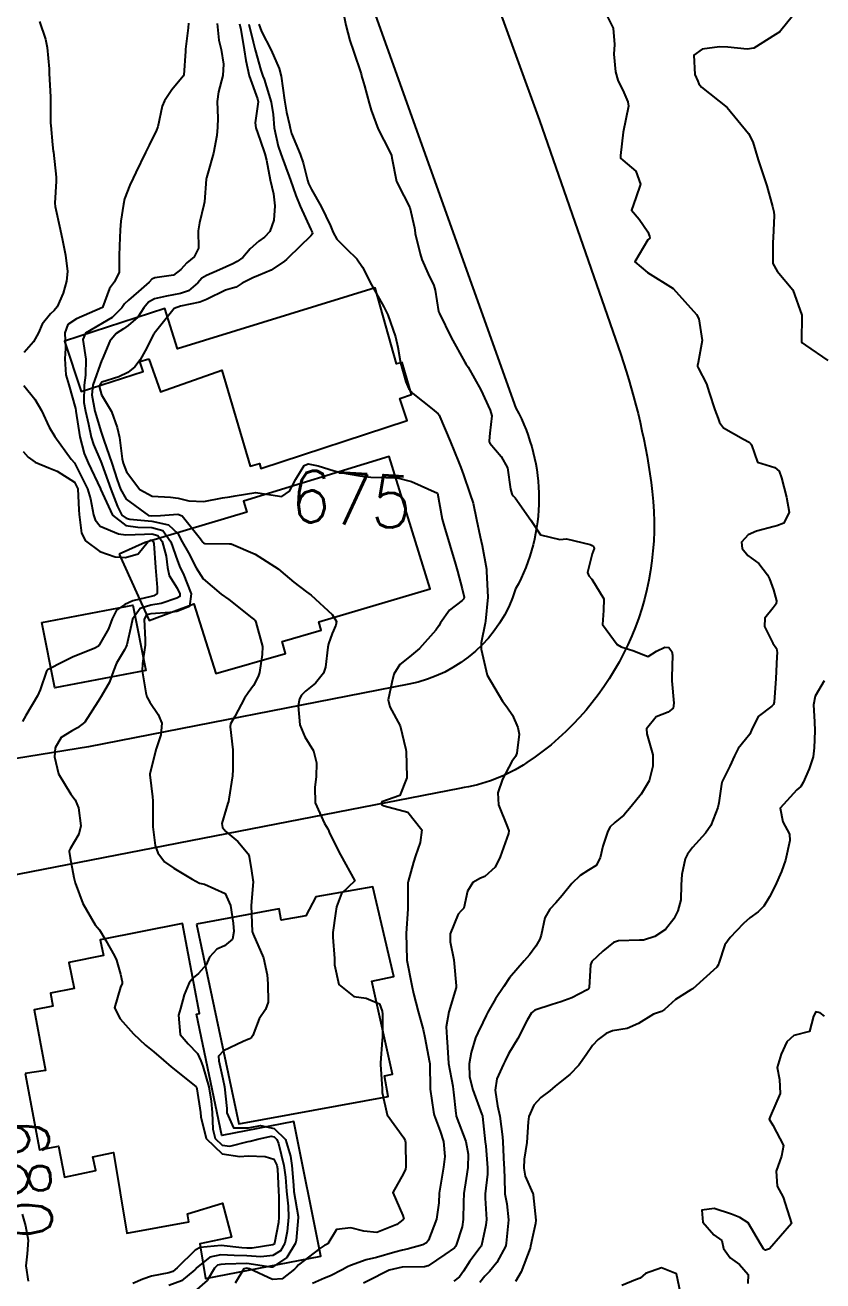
# Model space of a CAD drawing. Header units: metres. Extents: x 298520 to 308411, y 7433745 to 7450750.
# Drawn here: x 300797.9 to 300859.5, y 7447144.8 to 7447241.7 of the extents above; entities that cross this region are included whole.
import ezdxf
from ezdxf.enums import TextEntityAlignment as Align

# ---------------------------------------------------------------- set-up
doc = ezdxf.new("R2010")
doc.units = ezdxf.units.M
doc.header["$LTSCALE"] = 10
for name, color, linetype in [('Cotas', 45, 'Continuous'), ('Curvas de Nivel 1m', 11, 'Continuous'), ('Curvas de Nivel 5m', 15, 'Continuous'), ('Edificações', 30, 'Continuous'), ('Vias Primárias', 230, 'Continuous')]:
    doc.layers.add(name, color=color, linetype=linetype)
doc.styles.add('Style-STANDARD', font='STANDARD.shx')

msp = doc.modelspace()

# ---------------------------------------------------------------- linework, layer by layer
at = {"layer": 'Curvas de Nivel 1m', "flags": 128}
for points, elevation in [([(300822.272, 7447243.609), (300822.675, 7447241.682), (300822.976, 7447240.503), (300823.267, 7447239.673), (300823.851, 7447237.93), (300823.912, 7447237.663), (300823.953, 7447237.504), (300824.106, 7447237.012), (300824.477, 7447235.656), (300824.619, 7447235.123), (300825.164, 7447233.649), (300826.048, 7447231.958), (300826.192, 7447231.639), (300826.225, 7447231.454), (300826.577, 7447229.634), (300827.131, 7447228.504), (300827.602, 7447227.624), (300827.977, 7447226.037), (300828.021, 7447225.667), (300828.027, 7447225.619), (300828.398, 7447224.054), (300828.541, 7447223.611), (300829.029, 7447222.511), (300829.46, 7447221.597), (300829.567, 7447221.243), (300829.829, 7447219.591), (300829.849, 7447219.537), (300829.901, 7447219.43), (300830.784, 7447217.581), (300831.855, 7447215.694), (300831.933, 7447215.569), (300832.108, 7447215.31), (300833.09, 7447213.557), (300833.809, 7447211.989), (300833.921, 7447211.548), (300833.79, 7447210.212), (300833.72, 7447209.614), (300833.729, 7447209.551), (300833.782, 7447209.432), (300834.653, 7447208.418), (300835.149, 7447207.529), (300835.369, 7447205.895), (300835.475, 7447205.524), (300835.587, 7447205.377), (300835.73, 7447205.225), (300836.931, 7447203.508), (300837.696, 7447202.38), (300839.173, 7447202.002), (300839.692, 7447202.056), (300841.509, 7447201.63), (300841.684, 7447201.539), (300841.797, 7447201.449), (300841.825, 7447201.305), (300841.677, 7447200.893), (300841.312, 7447199.455), (300841.416, 7447199.209), (300841.658, 7447198.96), (300842.565, 7447197.441), (300842.539, 7447196.531), (300842.479, 7447195.441), (300843.598, 7447193.913), (300843.899, 7447193.728), (300844.897, 7447193.41), (300845.589, 7447193.135), (300845.998, 7447192.985), (300846.634, 7447193.39), (300847.284, 7447193.695), (300847.596, 7447193.687), (300847.823, 7447193.378), (300847.876, 7447193.089), (300847.816, 7447191.377), (300847.828, 7447191.11), (300847.985, 7447189.376), (300847.924, 7447188.991), (300847.536, 7447188.689), (300846.598, 7447188.324), (300845.865, 7447187.397), (300845.893, 7447187.02), (300846.358, 7447185.391), (300846.358, 7447184.518), (300846.082, 7447183.394), (300845.462, 7447182.354), (300844.678, 7447181.418), (300844.118, 7447180.748), (300843.434, 7447180.17), (300843.048, 7447179.815), (300842.856, 7447179.436), (300842.508, 7447178.343), (300842.292, 7447177.441), (300841.969, 7447176.869), (300841.389, 7447176.504), (300840.743, 7447176.099), (300840.101, 7447175.469), (300839.364, 7447174.547), (300838.872, 7447173.97), (300838.403, 7447173.49), (300838.013, 7447172.827), (300837.744, 7447171.496), (300837.638, 7447171.187), (300837.32, 7447170.648), (300836.843, 7447169.971), (300836.416, 7447169.509), (300835.29, 7447168.204), (300834.849, 7447167.534), (300834.227, 7447166.586), (300833.616, 7447165.546), (300833.503, 7447165.304), (300833.251, 7447164.755), (300832.842, 7447163.951), (300832.673, 7447163.556), (300832.342, 7447162.439), (300832.191, 7447161.56), (300832.206, 7447160.552), (300832.455, 7447159.557), (300833.164, 7447157.654), (300833.202, 7447157.55), (300833.209, 7447157.503), (300833.43, 7447155.547), (300833.463, 7447155.222), (300833.605, 7447153.545), (300833.6, 7447153.053), (300833.425, 7447151.547), (300833.425, 7447151.209), (300833.513, 7447149.546), (300833.475, 7447149.129), (300833.132, 7447147.549), (300833.101, 7447147.491), (300833.042, 7447147.409), (300832.239, 7447146.35), (300831.735, 7447145.563), (300831.437, 7447145.146), (300831.012, 7447144.811)], 673), ([(300842.431, 7447243.206), (300843.283, 7447241.439), (300843.403, 7447240.185), (300843.341, 7447239.438), (300843.483, 7447238.076), (300843.665, 7447237.434), (300844.104, 7447236.489), (300844.43, 7447235.759), (300844.466, 7447235.424), (300844.073, 7447233.43), (300843.848, 7447231.63), (300843.864, 7447231.432), (300844.041, 7447231.265), (300845.034, 7447230.416), (300845.405, 7447229.409), (300845.051, 7447228.37), (300844.711, 7447227.419), (300845.299, 7447226.723), (300845.976, 7447225.731), (300846.109, 7447225.399), (300846.115, 7447225.255), (300845.97, 7447225.128), (300844.952, 7447223.415), (300845.941, 7447222.59), (300847.923, 7447221.38), (300849.715, 7447219.362), (300849.898, 7447219.037), (300850.148, 7447217.356), (300849.856, 7447215.665), (300849.792, 7447215.422), (300849.8, 7447215.361), (300849.852, 7447215.25), (300850.499, 7447214.01), (300850.706, 7447213.347), (300851.134, 7447212.02), (300851.391, 7447211.336), (300851.507, 7447211.041), (300851.796, 7447210.631), (300853.343, 7447209.759), (300853.785, 7447209.517), (300853.898, 7447209.422), (300853.958, 7447209.307), (300854.438, 7447207.968), (300855.766, 7447207.557), (300856.092, 7447207.277), (300856.277, 7447206.753), (300856.656, 7447205.271), (300856.877, 7447204.112), (300856.459, 7447203.273), (300855.927, 7447203.061), (300855.709, 7447203.011), (300854.356, 7447202.648), (300853.699, 7447202.359), (300853.196, 7447201.809), (300853.242, 7447201.314), (300853.677, 7447200.766), (300854.519, 7447200.145), (300855.19, 7447199.287), (300855.344, 7447198.969), (300855.651, 7447198.136), (300855.887, 7447197.278), (300855.881, 7447197.036), (300855.635, 7447196.725), (300854.99, 7447195.929), (300854.957, 7447195.297), (300855.6, 7447194.016), (300855.903, 7447193.592), (300855.955, 7447193.285), (300855.916, 7447192.957), (300855.831, 7447191.286), (300855.714, 7447189.456), (300855.66, 7447189.288), (300855.542, 7447189.161), (300854.472, 7447188.363), (300853.958, 7447187.306), (300853.834, 7447186.991), (300853.512, 7447186.584), (300852.931, 7447185.886), (300852.647, 7447185.318), (300852.29, 7447184.517), (300851.709, 7447183.328), (300851.653, 7447183.147), (300851.457, 7447181.703), (300851.375, 7447181.331), (300850.82, 7447179.952), (300850.41, 7447179.345), (300849.412, 7447178.251), (300849.027, 7447177.744), (300848.856, 7447177.365), (300848.578, 7447176.175), (300848.531, 7447175.368), (300848.505, 7447174.225), (300848.293, 7447173.371), (300847.969, 7447172.752), (300847.338, 7447171.937), (300846.517, 7447171.392), (300845.622, 7447171.112), (300845.328, 7447171.092), (300843.698, 7447171.055), (300843.325, 7447170.918), (300842.501, 7447170.252), (300841.652, 7447169.447), (300841.545, 7447169.203), (300841.442, 7447167.448), (300841.381, 7447167.35), (300841.28, 7447167.276), (300840.094, 7447166.644), (300839.266, 7447166.339), (300838.598, 7447166.151), (300837.256, 7447165.692), (300837, 7447165.504), (300836.658, 7447164.92), (300835.949, 7447163.519), (300835.221, 7447162.331), (300834.96, 7447161.788), (300834.838, 7447161.534), (300834.323, 7447160.411), (300834.194, 7447159.54), (300834.381, 7447158.327), (300834.552, 7447157.536), (300834.754, 7447155.927), (300834.779, 7447155.534), (300834.866, 7447153.783), (300834.878, 7447153.532), (300834.923, 7447151.703), (300834.933, 7447151.532), (300835.082, 7447150.777), (300835.23, 7447149.527), (300835.045, 7447147.728), (300835.011, 7447147.563), (300835.003, 7447147.53), (300834.327, 7447146.24), (300833.743, 7447145.543), (300833.384, 7447145.179), (300833.01, 7447144.686)], 672), ([(300857.095, 7447242.35), (300856.239, 7447241.279), (300856.209, 7447241.233), (300856.162, 7447241.171), (300855.824, 7447240.949), (300854.149, 7447239.916), (300853.634, 7447239.83), (300852.149, 7447239.981), (300851.486, 7447240), (300850.148, 7447239.82), (300849.52, 7447239.359), (300849.599, 7447237.88), (300849.823, 7447237.354), (300849.915, 7447237.157), (300850.108, 7447236.895), (300852.093, 7447235.33), (300853.74, 7447233.313), (300854.064, 7447232.687), (300854.49, 7447231.303), (300854.871, 7447230.137), (300855.152, 7447229.293), (300855.594, 7447227.691), (300855.69, 7447227.285), (300855.713, 7447227.007), (300855.648, 7447225.285), (300855.618, 7447224.934), (300855.613, 7447223.285), (300855.944, 7447222.703), (300857.157, 7447221.268), (300857.849, 7447219.315), (300857.851, 7447219.261), (300857.817, 7447217.317), (300857.823, 7447217.26), (300857.872, 7447217.185), (300858.126, 7447217.001), (300859.859, 7447215.82)], 671), ([(300799.044, 7447241.961), (300799.505, 7447240.601), (300799.63, 7447239.955), (300799.774, 7447238.306), (300799.788, 7447237.953), (300799.887, 7447236.161), (300799.893, 7447235.952), (300799.894, 7447234.133), (300799.903, 7447233.952), (300800.05, 7447232.45), (300800.099, 7447231.949), (300800.108, 7447231.884), (300800.32, 7447229.947), (300800.326, 7447229.641), (300800.227, 7447227.948), (300800.254, 7447227.692), (300800.628, 7447225.943), (300800.799, 7447225.107), (300801.038, 7447223.939), (300801.203, 7447222.668), (300801.123, 7447221.938), (300800.854, 7447221), (300800.406, 7447219.945), (300800.173, 7447219.674), (300799.897, 7447219.402), (300799.235, 7447218.611), (300798.949, 7447217.959), (300798.583, 7447217.253), (300797.86, 7447216.419)], 679), ([(300810.533, 7447241.826), (300810.509, 7447241.477), (300810.303, 7447239.828), (300810.288, 7447239.681), (300810.161, 7447237.83), (300810.15, 7447237.792), (300810.112, 7447237.744), (300809.243, 7447236.702), (300808.669, 7447235.844), (300808.508, 7447235.426), (300808.157, 7447233.849), (300808.14, 7447233.781), (300808.069, 7447233.572), (300807.496, 7447232.413), (300807.22, 7447231.862), (300806.462, 7447230.308), (300806.257, 7447229.876), (300806.018, 7447229.349), (300805.604, 7447228.287), (300805.508, 7447227.885), (300805.314, 7447226.556), (300805.27, 7447225.887), (300805.197, 7447224.652), (300805.177, 7447223.888), (300805.186, 7447222.636), (300804.822, 7447221.891), (300804.441, 7447221.372), (300803.903, 7447219.9), (300801.894, 7447219.02), (300801.233, 7447218.593), (300800.992, 7447217.939), (300801.036, 7447216.767), (300800.994, 7447215.939), (300801.075, 7447214.703), (300801.293, 7447213.935), (300801.815, 7447212.107), (300801.831, 7447211.948), (300801.836, 7447211.93), (300801.84, 7447211.902), (300802.149, 7447209.925), (300802.491, 7447208.64), (300802.786, 7447207.915), (300803.733, 7447205.921), (300803.74, 7447205.9), (300804.656, 7447203.891), (300805.705, 7447203.097), (300806.612, 7447202.963), (300807.704, 7447202.937), (300808.549, 7447202.695), (300809.169, 7447201.838), (300809.671, 7447200.356), (300809.886, 7447199.828), (300810.111, 7447199.372), (300810.725, 7447197.819), (300810.604, 7447196.844), (300809.622, 7447196.441), (300809.081, 7447196.378), (300807.619, 7447196.279), (300807.296, 7447196.185), (300807.122, 7447195.865), (300807.197, 7447194.264), (300807.199, 7447193.864), (300806.991, 7447192.453), (300806.949, 7447191.866), (300807.231, 7447190.18), (300807.324, 7447189.862), (300807.539, 7447189.45), (300808.189, 7447188.51), (300808.462, 7447187.846), (300808.405, 7447186.951), (300808.04, 7447185.852), (300807.536, 7447183.922), (300807.537, 7447183.859), (300807.763, 7447182.163), (300807.788, 7447181.855), (300807.785, 7447181.518), (300807.786, 7447179.855), (300807.969, 7447178.412), (300808.159, 7447177.849), (300808.69, 7447177.134), (300809.391, 7447176.665), (300810.802, 7447175.816), (300811.378, 7447175.503), (300811.756, 7447175.427), (300813.367, 7447174.708), (300813.781, 7447173.784), (300813.983, 7447172.424), (300814.031, 7447171.78), (300813.937, 7447171.167), (300813.316, 7447170.67), (300812.707, 7447170.401), (300812.163, 7447169.801), (300811.891, 7447169.21), (300811.29, 7447168.523), (300810.899, 7447168.202), (300810.595, 7447167.817), (300810.2, 7447166.894), (300809.904, 7447165.824), (300809.772, 7447165.308), (300809.885, 7447163.823), (300810.507, 7447163.102), (300811.218, 7447162.356), (300811.488, 7447161.807), (300811.639, 7447161.373), (300812.097, 7447159.801), (300812.285, 7447158.686), (300812.358, 7447157.798), (300812.412, 7447156.536), (300812.597, 7447155.795), (300813.135, 7447155.28), (300813.712, 7447155.204), (300815.14, 7447155.574), (300815.291, 7447155.609), (300815.884, 7447155.753), (300816.915, 7447155.973), (300817.145, 7447155.931), (300817.339, 7447155.738), (300817.465, 7447155.41), (300817.889, 7447153.732), (300818.007, 7447152.828), (300818.089, 7447151.73), (300818.216, 7447150.589), (300818.243, 7447149.728), (300818.14, 7447148.641), (300817.958, 7447147.731), (300817.629, 7447147.142), (300817.033, 7447146.772), (300816.104, 7447146.678), (300815.033, 7447146.746), (300814.044, 7447146.786), (300813.033, 7447146.823), (300812.18, 7447146.65), (300811.135, 7447145.809), (300811.085, 7447145.747), (300811.021, 7447145.678), (300809.997, 7447144.836), (300809.002, 7447144.471)], 678), ([(300812.731, 7447241.801), (300812.879, 7447240.528), (300813.041, 7447239.797), (300813.24, 7447238.679), (300813.189, 7447237.794), (300812.849, 7447236.547), (300812.73, 7447235.8), (300812.782, 7447234.501), (300812.769, 7447233.8), (300812.706, 7447233.158), (300812.461, 7447231.804), (300812.028, 7447230.272), (300811.921, 7447229.914), (300811.903, 7447229.811), (300811.756, 7447228.061), (300811.719, 7447227.813), (300811.377, 7447226.421), (300811.289, 7447225.817), (300811.307, 7447224.469), (300810.967, 7447223.82), (300810.413, 7447223.359), (300809.938, 7447222.846), (300809.364, 7447222.406), (300807.928, 7447222.202), (300807.708, 7447222.081), (300807.497, 7447221.864), (300806.662, 7447221.126), (300805.909, 7447220.479), (300805.605, 7447220.184), (300805.378, 7447219.885), (300804.651, 7447219.137), (300803.891, 7447218.687), (300802.588, 7447217.919), (300802.374, 7447217.424), (300802.611, 7447215.919), (300802.595, 7447214.673), (300802.487, 7447213.92), (300802.465, 7447212.566), (300802.577, 7447211.919), (300802.82, 7447210.892), (300803.018, 7447209.911), (300803.192, 7447209.324), (300803.764, 7447208.036), (300803.819, 7447207.899), (300803.85, 7447207.811), (300804.541, 7447205.892), (300805.061, 7447204.545), (300805.396, 7447203.883), (300805.711, 7447203.645), (300806.008, 7447203.579), (300807.709, 7447203.429), (300808.995, 7447203.13), (300809.699, 7447202.47), (300810.044, 7447201.826), (300810.53, 7447200.972), (300811.118, 7447199.815), (300811.654, 7447198.965), (300813.041, 7447197.796), (300813.637, 7447197.373), (300815.408, 7447195.971), (300815.614, 7447195.814), (300815.667, 7447195.759), (300815.735, 7447195.635), (300816.229, 7447193.754), (300816.211, 7447193.13), (300815.997, 7447191.756), (300815.895, 7447191.429), (300815.558, 7447190.748), (300815.144, 7447190.171), (300814.856, 7447189.77), (300814.097, 7447188.35), (300813.784, 7447187.786), (300813.752, 7447187.554), (300813.945, 7447185.783), (300813.956, 7447184.261), (300813.921, 7447183.783), (300813.643, 7447181.975), (300813.607, 7447181.788), (300813.575, 7447181.664), (300813.445, 7447181.242), (300813.112, 7447180.109), (300813.144, 7447179.793), (300813.42, 7447179.486), (300814.348, 7447178.712), (300815.124, 7447177.764), (300815.202, 7447177.564), (300815.39, 7447176.461), (300815.497, 7447175.759), (300815.509, 7447175.631), (300815.353, 7447173.76), (300815.443, 7447171.759), (300815.513, 7447171.575), (300816.326, 7447169.75), (300816.6, 7447168.437), (300816.65, 7447167.746), (300816.689, 7447166.325), (300816.466, 7447165.748), (300815.978, 7447165.026), (300815.507, 7447163.757), (300815.397, 7447163.592), (300815.23, 7447163.497), (300814.75, 7447163.289), (300813.221, 7447162.569), (300812.843, 7447162.167), (300812.866, 7447161.793), (300813.192, 7447160.395), (300813.317, 7447159.788), (300813.501, 7447158.119), (300813.495, 7447157.785), (300813.994, 7447156.62), (300815.152, 7447156.639), (300816.091, 7447156.813), (300817.151, 7447156.587), (300818.021, 7447155.731), (300818.408, 7447154.442), (300818.502, 7447153.726), (300818.626, 7447152.197), (300818.669, 7447151.724), (300818.997, 7447149.788), (300819.001, 7447149.721), (300818.835, 7447147.932), (300818.79, 7447147.723), (300818.129, 7447146.632), (300817.024, 7447145.881), (300816.887, 7447145.879), (300815.027, 7447146.155), (300813.351, 7447146.11), (300813.026, 7447146.095), (300812.773, 7447146.045), (300812.534, 7447145.795), (300811.969, 7447144.84), (300810.996, 7447144)], 677), ([(300814.478, 7447241.777), (300814.579, 7447241.356), (300814.818, 7447239.773), (300814.957, 7447238.946), (300815.223, 7447237.769), (300815.865, 7447235.993), (300815.915, 7447235.762), (300815.683, 7447234.158), (300815.723, 7447233.763), (300816.059, 7447232.82), (300816.418, 7447231.756), (300816.536, 7447231.257), (300816.822, 7447229.752), (300817.082, 7447228.68), (300817.188, 7447227.748), (300817.108, 7447226.627), (300816.806, 7447225.752), (300816.387, 7447225.338), (300815.965, 7447225.018), (300815.301, 7447224.425), (300814.733, 7447223.772), (300814.28, 7447223.445), (300813.945, 7447223.281), (300812.929, 7447222.804), (300811.932, 7447222.383), (300811.572, 7447222.17), (300811.264, 7447221.817), (300810.54, 7447221.201), (300809.914, 7447220.98), (300808.835, 7447220.769), (300807.91, 7447220.579), (300807.446, 7447220.326), (300807.075, 7447219.868), (300806.61, 7447219.159), (300805.889, 7447218.503), (300805.513, 7447218.257), (300804.946, 7447217.889), (300804.454, 7447217.314), (300803.875, 7447215.9), (300803.853, 7447215.87), (300803.141, 7447213.91), (300803.078, 7447213.164), (300803.315, 7447211.907), (300803.789, 7447210.289), (300803.924, 7447209.899), (300804.006, 7447209.672), (300804.623, 7447207.891), (300805.033, 7447206.598), (300805.284, 7447205.884), (300805.725, 7447205.127), (300807.437, 7447203.863), (300807.713, 7447203.824), (300808.38, 7447203.85), (300809.714, 7447203.955), (300810.038, 7447203.827), (300811.457, 7447202.051), (300811.637, 7447201.811), (300811.692, 7447201.746), (300811.79, 7447201.711), (300813.691, 7447201.681), (300813.815, 7447201.664), (300815.68, 7447200.875), (300817.449, 7447199.742), (300817.661, 7447199.571), (300818.651, 7447198.723), (300819.645, 7447197.962), (300819.989, 7447197.707), (300821.621, 7447196.212), (300821.937, 7447195.687), (300821.905, 7447195.392), (300821.604, 7447194.764), (300821.326, 7447193.962), (300821.29, 7447193.693), (300821.108, 7447192.164), (300820.94, 7447191.696), (300820.332, 7447190.932), (300819.552, 7447190.304), (300819.251, 7447190.011), (300819.096, 7447189.717), (300819, 7447189.181), (300819.113, 7447187.716), (300819.509, 7447186.792), (300820.162, 7447185.703), (300820.406, 7447184.779), (300820.383, 7447183.701), (300820.266, 7447182.901), (300820.298, 7447181.702), (300821.024, 7447180.099), (300821.278, 7447179.691), (300821.325, 7447179.594), (300821.42, 7447179.353), (300822.267, 7447177.681), (300823.373, 7447175.67), (300822.334, 7447174.71), (300821.942, 7447173.684), (300821.862, 7447173.171), (300821.676, 7447171.687), (300821.672, 7447171.342), (300821.784, 7447169.685), (300821.796, 7447169.187), (300822.125, 7447167.682), (300823.274, 7447166.764), (300824.236, 7447166.619), (300825.268, 7447166.179), (300825.461, 7447165.638), (300825.497, 7447165.399), (300825.486, 7447163.637), (300825.469, 7447163.399), (300825.344, 7447161.639), (300825.346, 7447161.504), (300825.461, 7447159.637), (300825.465, 7447159.352), (300825.852, 7447157.633), (300827.145, 7447155.852), (300827.255, 7447155.619), (300827.274, 7447155.485), (300827.31, 7447153.618), (300827.282, 7447153.448), (300827.108, 7447153.114), (300826.291, 7447151.632), (300827.067, 7447149.874), (300827.131, 7447149.619), (300827.111, 7447149.571), (300827.062, 7447149.527), (300826.595, 7447149.164), (300825.052, 7447148.564), (300824.06, 7447148.653), (300823.055, 7447148.921), (300821.954, 7447148.781), (300821.289, 7447147.688), (300821.122, 7447147.61), (300821.042, 7447147.573), (300820.658, 7447147.315), (300819.026, 7447146.051), (300818.863, 7447145.883), (300818.71, 7447145.723), (300817.758, 7447144.987), (300817.011, 7447144.937), (300815.244, 7447145.758), (300815.023, 7447145.801), (300814.792, 7447145.763), (300814.137, 7447144.642)], 676), ([(300815.955, 7447241.762), (300816.157, 7447241.19), (300816.917, 7447239.752), (300817.521, 7447238.347), (300817.679, 7447237.744), (300817.945, 7447235.891), (300817.961, 7447235.741), (300818.085, 7447234.963), (300818.326, 7447233.987), (300818.369, 7447233.736), (300818.473, 7447233.328), (300819.143, 7447231.724), (300819.379, 7447231.062), (300819.709, 7447229.715), (300819.782, 7447229.475), (300820.016, 7447229.009), (300820.768, 7447227.702), (300821.484, 7447226.192), (300821.695, 7447225.693), (300821.968, 7447225.181), (300822.711, 7447224.429), (300823.51, 7447223.667), (300823.943, 7447223.015), (300824.64, 7447221.653), (300825.601, 7447219.948), (300825.76, 7447219.641), (300825.807, 7447219.546), (300825.9, 7447219.327), (300826.496, 7447217.634), (300826.671, 7447216.832), (300826.893, 7447215.63), (300827.286, 7447214.178), (300827.521, 7447213.623), (300827.828, 7447213.271), (300829.332, 7447212.075), (300829.804, 7447211.689), (300829.876, 7447211.589), (300829.93, 7447211.46), (300830.717, 7447209.581), (300831.391, 7447207.949), (300831.547, 7447207.572), (300831.754, 7447206.992), (300832.243, 7447205.565), (300832.489, 7447204.799), (300832.752, 7447203.56), (300833.04, 7447202.209), (300833.194, 7447201.555), (300833.509, 7447199.707), (300833.523, 7447199.551), (300833.621, 7447197.572), (300833.623, 7447197.55), (300833.447, 7447195.72), (300833.42, 7447195.552), (300833.12, 7447194.032), (300833.119, 7447193.555), (300833.573, 7447191.55), (300834.763, 7447189.532), (300835.101, 7447189.089), (300835.532, 7447188.452), (300835.926, 7447187.516), (300836.029, 7447187.001), (300835.864, 7447185.516), (300835.746, 7447185.262), (300835.487, 7447184.89), (300834.746, 7447183.531), (300834.4, 7447182.474), (300834.441, 7447181.535), (300835.139, 7447179.813), (300835.24, 7447179.523), (300835.22, 7447179.322), (300834.575, 7447177.532), (300834.202, 7447176.726), (300833.38, 7447176.022), (300833.059, 7447175.872), (300832.473, 7447175.559), (300832.055, 7447174.874), (300831.768, 7447173.566), (300831.564, 7447173.355), (300831.348, 7447173.106), (300830.726, 7447171.579), (300830.722, 7447170.977), (300831.002, 7447169.575), (300831.032, 7447169.306), (300831.191, 7447167.571), (300831.173, 7447167.463), (300830.622, 7447165.58), (300830.412, 7447164.416), (300830.454, 7447163.582), (300830.504, 7447162.859), (300830.594, 7447161.579), (300830.915, 7447159.846), (300830.961, 7447159.573), (300830.978, 7447159.37), (300831.164, 7447157.724), (300831.185, 7447157.57), (300831.193, 7447157.539), (300831.924, 7447155.562), (300832.105, 7447154.584), (300832.07, 7447153.56), (300831.941, 7447152.725), (300831.769, 7447151.563), (300831.744, 7447150.902), (300831.727, 7447149.563), (300831.632, 7447148.989), (300831.181, 7447147.569), (300831.134, 7447147.477), (300831.041, 7447147.372), (300830.299, 7447146.845), (300829.027, 7447145.97), (300828.735, 7447145.894), (300827.026, 7447145.888), (300826, 7447145.635), (300825.349, 7447145.314), (300825.015, 7447145.144), (300824.029, 7447144.639)], 674), ([(300797.832, 7447213.898), (300798.687, 7447212.833), (300799.192, 7447211.959), (300799.794, 7447210.678), (300800.211, 7447209.946), (300801.484, 7447208.215), (300801.726, 7447207.93), (300801.762, 7447207.877), (300802.749, 7447205.915), (300802.968, 7447205.154), (300803.196, 7447203.908), (300803.32, 7447203.517), (300803.704, 7447203.046), (300805.132, 7447202.452), (300805.698, 7447202.357), (300807.137, 7447202.427), (300807.699, 7447202.442), (300808.158, 7447202.313), (300808.492, 7447201.848), (300808.799, 7447200.721), (300808.916, 7447199.841), (300809.041, 7447199.224), (300809.647, 7447198.259), (300809.873, 7447197.828), (300809.853, 7447197.614), (300809.638, 7447197.484), (300808.419, 7447197.06), (300807.629, 7447196.937), (300806.807, 7447196.686), (300806.22, 7447195.874), (300806.1, 7447195.383), (300805.767, 7447193.878), (300805.723, 7447193.747), (300805.589, 7447193.485), (300804.986, 7447192.478), (300804.746, 7447191.888), (300804.448, 7447191.002), (300803.797, 7447189.897), (300803.539, 7447189.484), (300802.525, 7447187.92), (300801.973, 7447187.468), (300801.512, 7447187.216), (300800.708, 7447186.734), (300800.25, 7447185.942), (300800.187, 7447185.249), (300800.495, 7447183.94), (300801.457, 7447182.369), (300801.79, 7447181.927), (300802.054, 7447181.314), (300802.231, 7447179.922), (300802.065, 7447179.275), (300801.405, 7447178.138), (300801.33, 7447178.004), (300801.318, 7447177.931), (300801.398, 7447177.453), (300801.694, 7447175.927), (300801.778, 7447175.524), (300802.371, 7447173.92), (300803.337, 7447172.295), (300803.511, 7447172.083), (300803.656, 7447171.905), (300804.152, 7447171.066), (300804.827, 7447169.887), (300804.973, 7447169.558), (300805.289, 7447168.489), (300805.424, 7447167.879), (300805.413, 7447167.747), (300805.279, 7447167.483), (300804.818, 7447165.887), (300805.25, 7447165.025), (300806.289, 7447163.869), (300807.224, 7447163.002), (300807.858, 7447162.489), (300808.61, 7447161.846), (300809.205, 7447161.334), (300811.102, 7447159.811), (300811.144, 7447159.773), (300811.181, 7447159.627), (300811.465, 7447157.807), (300811.485, 7447157.482), (300811.903, 7447155.802), (300813.125, 7447154.624), (300814.48, 7447154.412), (300815.123, 7447154.458), (300816.452, 7447154.418), (300817.12, 7447154.214), (300817.346, 7447153.738), (300817.389, 7447153.458), (300817.476, 7447151.736), (300817.499, 7447151.323), (300817.505, 7447149.736), (300817.464, 7447149.331), (300817.172, 7447147.739), (300817.129, 7447147.652), (300817.042, 7447147.605), (300815.454, 7447147.341), (300815.039, 7447147.339), (300814.65, 7447147.377), (300813.041, 7447147.55), (300811.438, 7447147.407), (300811.037, 7447147.192), (300809.669, 7447145.83), (300809.314, 7447145.54), (300809.017, 7447145.448), (300807.682, 7447145.184), (300807.009, 7447144.952), (300806.248, 7447144.624)], 679), ([(300859.561, 7447191.093), (300858.872, 7447189.925), (300858.742, 7447189.248), (300858.837, 7447187.94), (300858.861, 7447187.247), (300858.802, 7447185.948), (300858.712, 7447185.248), (300858.415, 7447184.32), (300857.943, 7447183.255), (300857.766, 7447182.959), (300857.464, 7447182.69), (300856.18, 7447181.279), (300856.389, 7447180.232), (300856.888, 7447179.268), (300856.93, 7447178.78), (300856.592, 7447177.272), (300856.277, 7447176.389), (300855.803, 7447175.284), (300855.364, 7447174.44), (300854.916, 7447173.736), (300854.485, 7447173.299), (300853.84, 7447172.813), (300853.344, 7447172.378), (300852.82, 7447171.834), (300852.319, 7447171.32), (300851.915, 7447170.733), (300851.442, 7447169.329), (300851.412, 7447169.218), (300851.3, 7447169.025), (300849.447, 7447167.358), (300849.34, 7447167.301), (300849.282, 7447167.275), (300848.113, 7447166.529), (300847.258, 7447165.752), (300847.034, 7447165.605), (300846.415, 7447165.393), (300845.246, 7447164.686), (300844.366, 7447164.294), (300843.24, 7447164.12), (300842.764, 7447163.909), (300842.147, 7447163.441), (300841.699, 7447162.974), (300841.221, 7447162.256), (300840.643, 7447161.459), (300839.938, 7447160.733), (300839.193, 7447160.149), (300838.828, 7447159.844), (300838.409, 7447159.488), (300837.709, 7447158.964), (300837.172, 7447158.372), (300836.798, 7447157.505), (300836.746, 7447157.094), (300836.633, 7447155.508), (300836.428, 7447154.205), (300836.392, 7447153.511), (300836.5, 7447152.902), (300837.093, 7447151.549), (300837.12, 7447151.5), (300837.127, 7447151.465), (300837.326, 7447149.497), (300837.314, 7447149.244), (300837.049, 7447148.088), (300836.927, 7447147.502), (300836.879, 7447147.341), (300836.187, 7447145.513), (300835.766, 7447144.764)], 671)]:
    msp.add_lwpolyline(points, dxfattribs=dict(at, elevation=elevation))
at = {"layer": 'Curvas de Nivel 5m', "flags": 128}
for points, elevation in [([(300815.181, 7447241.77), (300815.528, 7447240.388), (300815.665, 7447239.765), (300816.12, 7447238.205), (300816.278, 7447237.758), (300816.364, 7447237.504), (300816.912, 7447235.752), (300817.056, 7447234.778), (300817.137, 7447233.749), (300817.46, 7447232.338), (300817.651, 7447231.744), (300818.033, 7447230.713), (300818.31, 7447230.019), (300818.407, 7447229.734), (300818.812, 7447228.529), (300819.149, 7447227.723), (300819.976, 7447225.928), (300820.076, 7447225.709), (300820.097, 7447225.583), (300819.97, 7447225.423), (300818.226, 7447223.736), (300818.089, 7447223.6), (300817.949, 7447223.486), (300816.906, 7447222.783), (300815.932, 7447222.36), (300815.5, 7447222.194), (300814.67, 7447221.773), (300814.219, 7447221.478), (300813.919, 7447221.39), (300813.38, 7447221.251), (300811.91, 7447220.519), (300811.404, 7447220.319), (300809.905, 7447220.003), (300809.435, 7447219.837), (300807.883, 7447217.897), (300807.868, 7447217.875), (300807.86, 7447217.86), (300807.182, 7447216.548), (300806.814, 7447215.87), (300806.403, 7447215.319), (300805.843, 7447214.889), (300805.165, 7447214.561), (300803.835, 7447214.137), (300803.684, 7447213.902), (300803.673, 7447213.744), (300803.826, 7447213.174), (300804.587, 7447211.892), (300805.04, 7447210.642), (300805.215, 7447209.886), (300805.423, 7447208.227), (300805.493, 7447207.883), (300805.753, 7447207.217), (300806.784, 7447205.869), (300807.728, 7447205.362), (300809.155, 7447205.267), (300809.727, 7447205.208), (300810.545, 7447205.002), (300811.724, 7447204.945), (300813.157, 7447205.218), (300813.728, 7447205.308), (300814.132, 7447205.373), (300815.732, 7447205.62), (300815.879, 7447205.611), (300817.729, 7447205.331), (300818.332, 7447205.731), (300818.813, 7447206.658), (300819.46, 7447207.715), (300819.764, 7447207.85), (300820.536, 7447207.702), (300821.757, 7447207.308), (300822.263, 7447207.178), (300823.752, 7447206.917), (300824.593, 7447206.815), (300825.75, 7447206.779), (300826.627, 7447206.754), (300827.746, 7447206.482), (300829.733, 7447205.59), (300830.11, 7447203.586), (300830.247, 7447203.042), (300830.699, 7447201.58), (300831.14, 7447200.103), (300831.288, 7447199.574), (300831.649, 7447198.211), (300831.787, 7447197.569), (300831.769, 7447197.441), (300831.639, 7447197.314), (300830.654, 7447196.554), (300829.968, 7447195.586), (300829.845, 7447195.354), (300829.607, 7447195.017), (300828.361, 7447193.608), (300827.586, 7447192.949), (300826.835, 7447192.373), (300826.385, 7447191.632), (300826.217, 7447190.979), (300825.932, 7447189.636), (300826.073, 7447189.099), (300826.872, 7447187.627), (300827.308, 7447185.809), (300827.322, 7447185.622), (300827.385, 7447183.709), (300827.385, 7447183.621), (300826.829, 7447182.257), (300825.454, 7447181.77), (300825.4, 7447181.641), (300825.452, 7447181.551), (300825.622, 7447181.467), (300827.443, 7447180.966), (300828.535, 7447179.609), (300828.399, 7447178.624), (300828.043, 7447177.614), (300827.888, 7447177.123), (300827.468, 7447175.619), (300827.456, 7447175.535), (300827.46, 7447173.619), (300827.455, 7447173.516), (300827.333, 7447171.62), (300827.364, 7447169.619), (300827.37, 7447169.551), (300827.753, 7447167.615), (300827.895, 7447166.996), (300828.251, 7447165.61), (300828.627, 7447164.222), (300828.776, 7447163.605), (300829.135, 7447161.68), (300829.145, 7447161.601), (300829.183, 7447159.6), (300829.423, 7447157.854), (300829.48, 7447157.595), (300829.941, 7447156.378), (300830.206, 7447155.584), (300830.299, 7447154.409), (300830.213, 7447153.583), (300830.026, 7447152.51), (300829.871, 7447151.588), (300829.831, 7447150.839), (300829.668, 7447149.591), (300829.046, 7447147.955), (300828.895, 7447147.75), (300828.612, 7447147.604), (300827.39, 7447147.266), (300827.039, 7447147.198), (300826.444, 7447147.036), (300825.033, 7447146.632), (300824.237, 7447146.452), (300823.026, 7447146.009), (300822.799, 7447145.898), (300822.389, 7447145.676), (300821.479, 7447145.223), (300821.013, 7447145.029), (300820.09, 7447144.621)], 675), ([(300797.771, 7447208.785), (300798.159, 7447208.367), (300798.714, 7447207.966), (300799.757, 7447207.547), (300800.409, 7447207.288), (300801.741, 7447206.44), (300801.993, 7447205.926), (300802.08, 7447204.288), (300802.091, 7447203.924), (300802.271, 7447202.494), (300802.573, 7447201.917), (300803.681, 7447201.085), (300804.884, 7447200.678), (300805.674, 7447200.616), (300806.658, 7447200.89), (300807.418, 7447201.863), (300807.611, 7447201.944), (300807.694, 7447201.949), (300807.763, 7447201.928), (300807.815, 7447201.858), (300807.85, 7447201.698), (300807.992, 7447199.855), (300808.107, 7447198.313), (300808.114, 7447197.853), (300807.846, 7447197.651), (300807.639, 7447197.612), (300806.231, 7447197.277), (300805.63, 7447196.991), (300804.965, 7447196.545), (300804.64, 7447195.89), (300804.369, 7447195.128), (300803.676, 7447193.899), (300803.648, 7447193.844), (300803.592, 7447193.777), (300803.306, 7447193.62), (300801.583, 7447192.933), (300800.913, 7447192.603), (300799.661, 7447191.949), (300799.612, 7447191.91), (300799.571, 7447191.843), (300799.091, 7447190.416), (300798.889, 7447189.96), (300797.988, 7447188.434), (300797.712, 7447187.977)], 680), ([(300859.601, 7447165.237), (300859.257, 7447165.502), (300858.936, 7447165.565), (300858.747, 7447165.245), (300858.44, 7447164.049), (300857.238, 7447163.756), (300856.704, 7447163.268), (300856.252, 7447162.303), (300855.954, 7447161.279), (300856.115, 7447160.361), (300856.169, 7447159.275), (300855.43, 7447157.551), (300855.328, 7447157.288), (300855.615, 7447156.825), (300856.423, 7447155.271), (300856.291, 7447154.439), (300855.863, 7447153.279), (300855.957, 7447152.133), (300856.409, 7447151.27), (300857.063, 7447149.26), (300855.343, 7447147.285), (300855.042, 7447147.178), (300854.892, 7447147.292), (300854.666, 7447147.675), (300853.718, 7447149.303), (300853.069, 7447149.699), (300852.432, 7447149.961), (300851.079, 7447150.411), (300850.144, 7447150.282), (300850.22, 7447149.348), (300851.053, 7447148.363), (300851.665, 7447147.947), (300851.807, 7447147.329), (300852.315, 7447146.601), (300853.031, 7447146.095), (300853.705, 7447145.303), (300853.69, 7447144.626)], 670), ([(300797.695, 7447149.971), (300797.961, 7447149.069), (300798.172, 7447147.969), (300798.084, 7447146.918), (300797.988, 7447145.97), (300798.168, 7447144.805)], 680), ([(300848.476, 7447143.89), (300848.172, 7447145.369), (300847.027, 7447145.818), (300845.789, 7447145.399), (300845.379, 7447145.043), (300845.015, 7447144.906), (300843.956, 7447144.473)], 670)]:
    msp.add_lwpolyline(points, dxfattribs=dict(at, elevation=elevation))
at = {"layer": 'Edificações'}
for points in [[(300807.47, 7447215.946), (300808.366, 7447213.401), (300813.09, 7447215.062), (300815.287, 7447207.656), (300815.997, 7447207.867), (300816.112, 7447207.479), (300827.396, 7447211.198), (300826.837, 7447212.894), (300827.729, 7447213.188), (300827.019, 7447215.672), (300826.58, 7447215.547), (300824.932, 7447221.412), (300809.679, 7447216.703), (300808.716, 7447219.825), (300800.973, 7447217.317), (300802.238, 7447213.411), (300807.029, 7447214.962), (300806.778, 7447215.735)], [(300805.193, 7447200.881), (300807.495, 7447195.747), (300810.943, 7447197.047), (300812.63, 7447191.673), (300818.026, 7447193.217), (300817.761, 7447194.144), (300820.763, 7447195.026), (300820.58, 7447195.648), (300829.185, 7447198.207), (300826.022, 7447208.421), (300814.774, 7447204.957), (300815.036, 7447204.107), (300807.181, 7447201.774)], [(300799.211, 7447195.598), (300806.232, 7447196.949), (300807.228, 7447191.907), (300800.207, 7447190.556)], [(300811.141, 7447172.327), (300814.426, 7447156.924), (300825.938, 7447159.045), (300825.644, 7447160.642), (300826.257, 7447160.755), (300824.675, 7447167.94), (300826.362, 7447168.312), (300824.745, 7447175.207), (300820.366, 7447174.434), (300819.593, 7447172.987), (300817.685, 7447172.649), (300817.53, 7447173.527)], [(300797.93, 7447160.812), (300799.034, 7447154.939), (300800.504, 7447155.216), (300800.953, 7447152.83), (300803.381, 7447153.327), (300803.161, 7447154.4), (300804.739, 7447154.723), (300805.777, 7447148.505), (300810.569, 7447149.367), (300810.456, 7447149.991), (300813.143, 7447150.824), (300813.841, 7447148.203), (300811.405, 7447147.672), (300811.849, 7447145.009), (300820.728, 7447146.725), (300818.652, 7447157.119), (300813.1, 7447156.029), (300811.137, 7447165.405), (300811.375, 7447165.455), (300810.076, 7447172.376), (300803.723, 7447171.128), (300803.962, 7447169.912), (300801.301, 7447169.389), (300801.7, 7447167.362), (300799.876, 7447167.004), (300800.071, 7447166.014), (300798.622, 7447165.729), (300799.491, 7447161.058)]]:
    msp.add_lwpolyline(points, close=True, dxfattribs=at)
at = {"layer": 'Vias Primárias'}
msp.add_lwpolyline([(300822.518, 7447249.297), (300835.792, 7447212.13, -0.255891), (300835.768, 7447198.191, -0.274558), (300827.542, 7447190.843), (300802.822, 7447186.009), (300787.078, 7447183.459, -0.121864), (300783.076, 7447183.528, -0.163762), (300778.42, 7447186.61, -0.120118), (300775.218, 7447193.732), (300764.922, 7447249.23), (300759.568, 7447278.263), (300755.298, 7447306.826, -0.261502), (300757.96, 7447313.832, -0.228416), (300766.292, 7447315.933, -0.120733), (300769.63, 7447314.352), (300793.586, 7447296.304), (300807.89, 7447285.382, -0.132829), (300811.665, 7447280.463), (300814.353, 7447273.924)], format="xyb", close=True, dxfattribs=at)
msp.add_lwpolyline([(300831.931, 7447249.95), (300837.62, 7447234.325), (300843.872, 7447216.271, -0.053751), (300846.298, 7447205.718, -0.282688), (300836.641, 7447184.796, -0.111573), (300831.448, 7447182.811), (300751.048, 7447167.176), (300725.448, 7447162.023, 0.138174), (300722.38, 7447160.452, 0.212791), (300718.616, 7447151.637), (300725.059, 7447114.922, -0.096574), (300724.972, 7447110.27, -0.155759), (300721.489, 7447104.194, 0.060839), (300720.574, 7447103.124, -0.159231), (300712.536, 7447096.774), (300679.138, 7447084.566), (300660.941, 7447078.013, -0.032056), (300651.565, 7447075.301, -0.013492), (300641.247, 7447073.311), (300593.289, 7447063.959)], format="xyb", dxfattribs=at)

# ---------------------------------------------------------------- texts
at = {"layer": 'Cotas', "style": 'Style-STANDARD'}
for s, rotation, p in [('675', 356.44012, (300823.103, 7447205.124, 675)), ('680', 272.17129, (300797.866, 7447152.691, 680))]:
    msp.add_text(s, height=4, rotation=rotation, dxfattribs=at).set_placement(p, align=Align.MIDDLE_CENTER)

doc.saveas('drawing.dxf')
